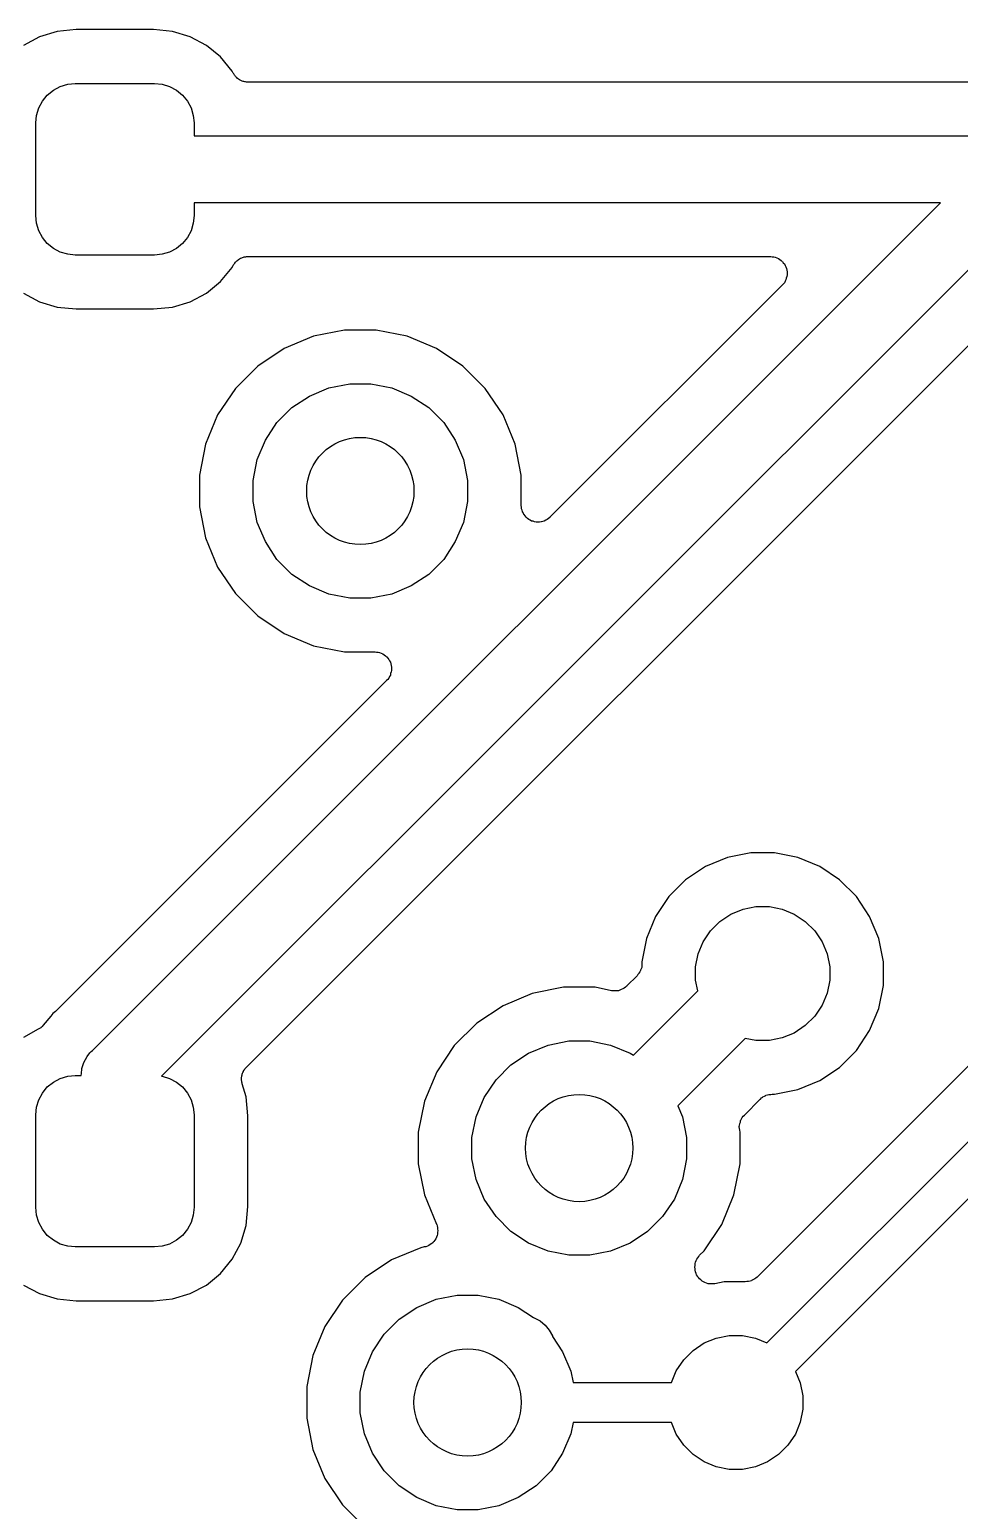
# Model space of a CAD drawing. Extents: x 113.2 to 188.8, y -123.8 to -78.2.
# Drawn here: x 171.37 to 174.83, y -106.2 to -100.68 of the extents above; entities that cross this region are included whole.
import ezdxf

# ---------------------------------------------------------------- set-up
doc = ezdxf.new("R2010")
doc.units = 0
doc.layers.add('BLACK', color=7, linetype='CONTINUOUS')

msp = doc.modelspace()

# ---------------------------------------------------------------- linework, layer by layer
at = {"layer": 'BLACK', "linetype": 'CONTINUOUS'}
for p, q in [((171.47, -100.686), (171.404, -100.706)), ((171.541, -100.679), (171.47, -100.686)), ((171.829, -100.679), (171.541, -100.679)), ((171.9, -100.686), (171.829, -100.679)), ((171.966, -100.706), (171.9, -100.686)), ((171.404, -100.706), (171.344, -100.738)), ((172.026, -100.738), (171.966, -100.706)), ((172.079, -100.781), (172.026, -100.738)), ((172.122, -100.834), (172.079, -100.781)), ((172.126, -100.842), (172.122, -100.834)), ((172.128, -100.844), (172.126, -100.842)), ((172.129, -100.847), (172.128, -100.844)), ((172.131, -100.849), (172.129, -100.847)), ((172.133, -100.852), (172.131, -100.849)), ((172.135, -100.854), (172.133, -100.852)), ((172.137, -100.856), (172.135, -100.854)), ((172.14, -100.858), (172.137, -100.856)), ((172.142, -100.861), (172.14, -100.858)), ((171.433, -100.923), (171.456, -100.905)), ((171.456, -100.905), (171.481, -100.891)), ((171.481, -100.891), (171.509, -100.883)), ((171.509, -100.883), (171.537, -100.88)), ((171.537, -100.88), (171.832, -100.88)), ((171.832, -100.88), (171.861, -100.883)), ((171.861, -100.883), (171.889, -100.891)), ((171.889, -100.891), (171.914, -100.905)), ((171.914, -100.905), (171.937, -100.923)), ((172.144, -100.862), (172.142, -100.861)), ((172.146, -100.864), (172.144, -100.862)), ((172.149, -100.866), (172.146, -100.864)), ((172.152, -100.868), (172.149, -100.866)), ((172.155, -100.869), (172.152, -100.868)), ((172.157, -100.87), (172.155, -100.869)), ((172.16, -100.871), (172.157, -100.87)), ((172.163, -100.872), (172.16, -100.871)), ((172.166, -100.873), (172.163, -100.872)), ((172.169, -100.874), (172.166, -100.873)), ((172.172, -100.874), (172.169, -100.874)), ((172.175, -100.875), (172.172, -100.874)), ((172.178, -100.875), (172.175, -100.875)), ((172.181, -100.875), (172.178, -100.875)), ((172.182, -100.875), (172.181, -100.875)), ((174.904, -100.875), (172.182, -100.875)), ((171.401, -100.971), (171.415, -100.946)), ((171.415, -100.946), (171.433, -100.923)), ((171.937, -100.923), (171.955, -100.946)), ((171.955, -100.946), (171.969, -100.971)), ((171.39, -101.027), (171.393, -100.999)), ((171.393, -100.999), (171.401, -100.971)), ((171.969, -100.971), (171.977, -100.999)), ((171.977, -100.999), (171.98, -101.027)), ((171.39, -101.373), (171.39, -101.027)), ((171.98, -101.027), (171.98, -101.075)), ((171.98, -101.075), (175.013, -101.075)), ((171.601, -104.487), (174.763, -101.325)), ((175.117, -101.325), (171.859, -104.583)), ((174.763, -101.325), (171.98, -101.325)), ((171.98, -101.325), (171.98, -101.373)), ((171.393, -101.401), (171.39, -101.373)), ((171.401, -101.429), (171.393, -101.401)), ((171.977, -101.401), (171.969, -101.429)), ((171.98, -101.373), (171.977, -101.401)), ((171.415, -101.454), (171.401, -101.429)), ((171.433, -101.477), (171.415, -101.454)), ((171.955, -101.454), (171.937, -101.477)), ((171.969, -101.429), (171.955, -101.454)), ((171.456, -101.495), (171.433, -101.477)), ((171.481, -101.509), (171.456, -101.495)), ((171.509, -101.517), (171.481, -101.509)), ((171.537, -101.52), (171.509, -101.517)), ((171.832, -101.52), (171.537, -101.52)), ((171.861, -101.517), (171.832, -101.52)), ((171.889, -101.509), (171.861, -101.517)), ((171.914, -101.495), (171.889, -101.509)), ((171.937, -101.477), (171.914, -101.495)), ((172.079, -101.619), (172.122, -101.566)), ((172.122, -101.566), (172.126, -101.558)), ((172.126, -101.558), (172.127, -101.557)), ((172.127, -101.557), (172.128, -101.555)), ((172.128, -101.555), (172.13, -101.553)), ((172.13, -101.553), (172.132, -101.55)), ((172.132, -101.55), (172.134, -101.547)), ((172.134, -101.547), (172.136, -101.545)), ((172.136, -101.545), (172.138, -101.543)), ((172.138, -101.543), (172.14, -101.541)), ((172.14, -101.541), (172.143, -101.539)), ((172.143, -101.539), (172.145, -101.537)), ((172.145, -101.537), (172.147, -101.536)), ((172.147, -101.536), (172.15, -101.534)), ((172.15, -101.534), (172.153, -101.532)), ((172.153, -101.532), (172.155, -101.531)), ((172.155, -101.531), (172.158, -101.53)), ((172.158, -101.53), (172.161, -101.529)), ((172.161, -101.529), (172.164, -101.528)), ((172.164, -101.528), (172.167, -101.527)), ((172.167, -101.527), (172.17, -101.526)), ((172.17, -101.526), (172.173, -101.526)), ((172.173, -101.526), (172.176, -101.525)), ((172.175, -104.549), (175.181, -101.543)), ((172.176, -101.525), (172.179, -101.525)), ((172.179, -101.525), (172.182, -101.525)), ((172.182, -101.525), (174.129, -101.525)), ((174.129, -101.525), (174.129, -101.525)), ((174.129, -101.525), (174.129, -101.525)), ((174.129, -101.525), (174.129, -101.525)), ((174.129, -101.525), (174.13, -101.525)), ((174.13, -101.525), (174.135, -101.526)), ((174.135, -101.526), (174.141, -101.526)), ((174.141, -101.526), (174.142, -101.526)), ((174.142, -101.526), (174.142, -101.526)), ((174.142, -101.526), (174.147, -101.528)), ((174.147, -101.528), (174.153, -101.53)), ((174.153, -101.53), (174.153, -101.53)), ((174.153, -101.53), (174.153, -101.53)), ((174.153, -101.53), (174.159, -101.533)), ((174.159, -101.533), (174.164, -101.536)), ((174.164, -101.536), (174.164, -101.536)), ((174.164, -101.536), (174.164, -101.536)), ((174.164, -101.536), (174.169, -101.54)), ((174.169, -101.54), (174.173, -101.544)), ((174.173, -101.544), (174.173, -101.544)), ((174.173, -101.544), (174.174, -101.544)), ((174.174, -101.544), (174.177, -101.549)), ((174.177, -101.549), (174.181, -101.553)), ((174.181, -101.553), (174.181, -101.553)), ((174.181, -101.553), (174.181, -101.553)), ((174.181, -101.553), (174.184, -101.559)), ((174.184, -101.559), (174.187, -101.564)), ((174.187, -101.564), (174.187, -101.564)), ((174.187, -101.564), (174.187, -101.564)), ((174.187, -101.564), (174.189, -101.57)), ((174.189, -101.57), (174.19, -101.576)), ((174.19, -101.576), (174.19, -101.576)), ((174.19, -101.576), (174.19, -101.576)), ((174.19, -101.576), (174.191, -101.582)), ((172.026, -101.662), (172.079, -101.619)), ((174.173, -101.632), (173.307, -102.498)), ((174.177, -101.628), (174.173, -101.632)), ((174.181, -101.623), (174.177, -101.628)), ((174.184, -101.617), (174.181, -101.623)), ((174.181, -101.623), (174.181, -101.623)), ((174.181, -101.623), (174.181, -101.623)), ((174.187, -101.612), (174.184, -101.617)), ((174.188, -101.606), (174.187, -101.612)), ((174.187, -101.612), (174.187, -101.612)), ((174.187, -101.612), (174.187, -101.612)), ((174.19, -101.6), (174.188, -101.606)), ((174.191, -101.594), (174.19, -101.6)), ((174.19, -101.6), (174.19, -101.6)), ((174.19, -101.6), (174.19, -101.6)), ((174.191, -101.582), (174.191, -101.588)), ((174.191, -101.588), (174.191, -101.588)), ((174.191, -101.588), (174.191, -101.588)), ((174.191, -101.588), (174.191, -101.594)), ((171.344, -101.662), (171.404, -101.694)), ((171.966, -101.694), (172.026, -101.662)), ((171.404, -101.694), (171.47, -101.714)), ((171.47, -101.714), (171.541, -101.721)), ((171.541, -101.721), (171.829, -101.721)), ((171.829, -101.721), (171.9, -101.714)), ((171.9, -101.714), (171.966, -101.694)), ((172.425, -101.823), (172.316, -101.868)), ((172.541, -101.8), (172.425, -101.823)), ((172.659, -101.8), (172.541, -101.8)), ((172.775, -101.823), (172.659, -101.8)), ((172.884, -101.868), (172.775, -101.823)), ((172.316, -101.868), (172.218, -101.934)), ((172.982, -101.934), (172.884, -101.868)), ((172.218, -101.934), (172.134, -102.018)), ((173.066, -102.018), (172.982, -101.934)), ((172.134, -102.018), (172.068, -102.116)), ((172.411, -102.046), (172.483, -102.015)), ((172.483, -102.015), (172.561, -102)), ((172.561, -102), (172.639, -102)), ((172.639, -102), (172.717, -102.015)), ((172.717, -102.015), (172.789, -102.046)), ((173.132, -102.116), (173.066, -102.018)), ((172.345, -102.089), (172.411, -102.046)), ((172.789, -102.046), (172.855, -102.089)), ((172.068, -102.116), (172.023, -102.225)), ((172.289, -102.145), (172.345, -102.089)), ((172.855, -102.089), (172.911, -102.145)), ((173.177, -102.225), (173.132, -102.116)), ((172.246, -102.211), (172.289, -102.145)), ((172.911, -102.145), (172.954, -102.211)), ((172.023, -102.225), (172, -102.341)), ((172.215, -102.283), (172.246, -102.211)), ((172.954, -102.211), (172.985, -102.283)), ((173.2, -102.341), (173.177, -102.225)), ((172.2, -102.361), (172.215, -102.283)), ((172.985, -102.283), (173, -102.361)), ((172, -102.341), (172, -102.459)), ((173.2, -102.454), (173.2, -102.341)), ((172.2, -102.439), (172.2, -102.361)), ((173, -102.361), (173, -102.439)), ((172, -102.459), (172.023, -102.575)), ((172.215, -102.517), (172.2, -102.439)), ((173, -102.439), (172.985, -102.517)), ((173.201, -102.46), (173.2, -102.454)), ((173.201, -102.466), (173.201, -102.46)), ((173.203, -102.472), (173.201, -102.466)), ((173.201, -102.466), (173.201, -102.466)), ((173.201, -102.466), (173.201, -102.466)), ((173.205, -102.477), (173.203, -102.472)), ((173.205, -102.478), (173.205, -102.477)), ((173.205, -102.477), (173.205, -102.477)), ((173.208, -102.483), (173.205, -102.478)), ((173.21, -102.488), (173.208, -102.483)), ((173.211, -102.488), (173.21, -102.488)), ((173.21, -102.488), (173.21, -102.488)), ((173.214, -102.493), (173.211, -102.488)), ((173.218, -102.498), (173.214, -102.493)), ((173.223, -102.502), (173.218, -102.498)), ((173.218, -102.498), (173.218, -102.498)), ((173.218, -102.498), (173.218, -102.498)), ((173.228, -102.506), (173.223, -102.502)), ((173.233, -102.509), (173.228, -102.506)), ((173.228, -102.506), (173.228, -102.506)), ((173.228, -102.506), (173.228, -102.506)), ((173.238, -102.512), (173.233, -102.509)), ((173.244, -102.513), (173.238, -102.512)), ((173.238, -102.512), (173.238, -102.512)), ((173.238, -102.512), (173.238, -102.512)), ((173.25, -102.515), (173.244, -102.513)), ((173.256, -102.516), (173.25, -102.515)), ((173.25, -102.515), (173.25, -102.515)), ((173.25, -102.515), (173.25, -102.515)), ((173.262, -102.516), (173.256, -102.516)), ((173.268, -102.516), (173.262, -102.516)), ((173.262, -102.516), (173.262, -102.516)), ((173.262, -102.516), (173.262, -102.516)), ((173.274, -102.515), (173.268, -102.516)), ((173.275, -102.515), (173.274, -102.515)), ((173.281, -102.514), (173.275, -102.515)), ((173.275, -102.515), (173.275, -102.515)), ((173.286, -102.512), (173.281, -102.514)), ((173.292, -102.509), (173.286, -102.512)), ((173.286, -102.512), (173.286, -102.512)), ((173.286, -102.512), (173.286, -102.512)), ((173.297, -102.506), (173.292, -102.509)), ((173.302, -102.503), (173.297, -102.506)), ((173.297, -102.506), (173.297, -102.506)), ((173.297, -102.506), (173.297, -102.506)), ((173.307, -102.499), (173.302, -102.503)), ((173.307, -102.498), (173.307, -102.499)), ((173.307, -102.499), (173.307, -102.499)), ((173.307, -102.499), (173.307, -102.499)), ((173.307, -102.499), (173.307, -102.499)), ((172.246, -102.589), (172.215, -102.517)), ((172.985, -102.517), (172.954, -102.589)), ((172.023, -102.575), (172.068, -102.684)), ((172.289, -102.655), (172.246, -102.589)), ((172.954, -102.589), (172.911, -102.655)), ((172.345, -102.711), (172.289, -102.655)), ((172.911, -102.655), (172.855, -102.711)), ((172.068, -102.684), (172.134, -102.782)), ((172.411, -102.754), (172.345, -102.711)), ((172.855, -102.711), (172.789, -102.754)), ((172.134, -102.782), (172.218, -102.866)), ((172.483, -102.785), (172.411, -102.754)), ((172.561, -102.8), (172.483, -102.785)), ((172.717, -102.785), (172.639, -102.8)), ((172.789, -102.754), (172.717, -102.785)), ((172.639, -102.8), (172.561, -102.8)), ((172.218, -102.866), (172.316, -102.932)), ((172.316, -102.932), (172.425, -102.977)), ((172.425, -102.977), (172.541, -103)), ((172.541, -103), (172.654, -103)), ((172.654, -103), (172.654, -103)), ((172.654, -103), (172.654, -103)), ((172.654, -103), (172.654, -103)), ((172.654, -103), (172.655, -103)), ((172.655, -103), (172.66, -103.001)), ((172.66, -103.001), (172.667, -103.001)), ((172.667, -103.001), (172.667, -103.001)), ((172.667, -103.001), (172.667, -103.001)), ((172.667, -103.001), (172.672, -103.003)), ((172.672, -103.003), (172.678, -103.005)), ((172.678, -103.005), (172.678, -103.005)), ((172.678, -103.005), (172.678, -103.005)), ((172.678, -103.005), (172.684, -103.008)), ((172.684, -103.008), (172.689, -103.011)), ((172.689, -103.011), (172.689, -103.011)), ((172.689, -103.011), (172.689, -103.011)), ((172.689, -103.011), (172.694, -103.015)), ((172.694, -103.015), (172.698, -103.019)), ((172.698, -103.019), (172.698, -103.019)), ((172.698, -103.019), (172.699, -103.019)), ((172.699, -103.019), (172.702, -103.024)), ((172.702, -103.024), (172.706, -103.028)), ((172.706, -103.028), (172.706, -103.028)), ((172.706, -103.028), (172.706, -103.028)), ((172.706, -103.028), (172.709, -103.034)), ((172.709, -103.034), (172.712, -103.039)), ((172.712, -103.039), (172.712, -103.039)), ((172.712, -103.039), (172.712, -103.039)), ((172.712, -103.039), (172.714, -103.045)), ((172.714, -103.045), (172.715, -103.051)), ((172.715, -103.051), (172.715, -103.051)), ((172.715, -103.051), (172.715, -103.051)), ((172.715, -103.051), (172.716, -103.057)), ((172.716, -103.057), (172.716, -103.063)), ((172.716, -103.063), (172.716, -103.063)), ((172.716, -103.063), (172.716, -103.063)), ((172.716, -103.063), (172.716, -103.069)), ((172.698, -103.107), (171.469, -104.337)), ((172.702, -103.103), (172.698, -103.107)), ((172.706, -103.098), (172.702, -103.103)), ((172.709, -103.092), (172.706, -103.098)), ((172.706, -103.098), (172.706, -103.098)), ((172.706, -103.098), (172.706, -103.098)), ((172.712, -103.087), (172.709, -103.092)), ((172.713, -103.081), (172.712, -103.087)), ((172.712, -103.087), (172.712, -103.087)), ((172.712, -103.087), (172.712, -103.087)), ((172.715, -103.075), (172.713, -103.081)), ((172.716, -103.069), (172.715, -103.075)), ((172.715, -103.075), (172.715, -103.075)), ((172.715, -103.075), (172.715, -103.075)), ((173.969, -103.767), (173.887, -103.801)), ((174.056, -103.75), (173.969, -103.767)), ((174.144, -103.75), (174.056, -103.75)), ((174.231, -103.767), (174.144, -103.75)), ((174.313, -103.801), (174.231, -103.767)), ((173.887, -103.801), (173.813, -103.85)), ((174.387, -103.85), (174.313, -103.801)), ((173.813, -103.85), (173.75, -103.913)), ((174.45, -103.913), (174.387, -103.85)), ((173.75, -103.913), (173.701, -103.987)), ((174.027, -103.96), (174.075, -103.95)), ((174.075, -103.95), (174.125, -103.95)), ((174.125, -103.95), (174.173, -103.96)), ((174.499, -103.987), (174.45, -103.913)), ((173.701, -103.987), (173.667, -104.069)), ((173.906, -104.041), (173.941, -104.006)), ((173.941, -104.006), (173.982, -103.978)), ((173.982, -103.978), (174.027, -103.96)), ((174.173, -103.96), (174.218, -103.978)), ((174.218, -103.978), (174.259, -104.006)), ((174.259, -104.006), (174.294, -104.041)), ((174.533, -104.069), (174.499, -103.987)), ((173.878, -104.082), (173.906, -104.041)), ((174.294, -104.041), (174.322, -104.082)), ((173.667, -104.069), (173.65, -104.156)), ((173.86, -104.127), (173.878, -104.082)), ((174.322, -104.082), (174.34, -104.127)), ((174.55, -104.156), (174.533, -104.069)), ((173.65, -104.165), (173.649, -104.171)), ((173.649, -104.171), (173.649, -104.177)), ((173.65, -104.156), (173.65, -104.164)), ((173.65, -104.164), (173.65, -104.165)), ((173.65, -104.165), (173.65, -104.165)), ((173.65, -104.165), (173.65, -104.165)), ((173.65, -104.165), (173.65, -104.165)), ((173.85, -104.175), (173.86, -104.127)), ((174.34, -104.127), (174.35, -104.175)), ((174.55, -104.244), (174.55, -104.156)), ((173.632, -104.209), (173.594, -104.246)), ((173.635, -104.204), (173.632, -104.209)), ((173.639, -104.2), (173.635, -104.204)), ((173.642, -104.194), (173.639, -104.199)), ((173.639, -104.199), (173.639, -104.2)), ((173.639, -104.2), (173.639, -104.2)), ((173.645, -104.189), (173.642, -104.194)), ((173.647, -104.183), (173.645, -104.188)), ((173.645, -104.188), (173.645, -104.189)), ((173.645, -104.189), (173.645, -104.189)), ((173.649, -104.177), (173.647, -104.183)), ((173.649, -104.177), (173.649, -104.177)), ((173.649, -104.177), (173.649, -104.177)), ((173.85, -104.225), (173.85, -104.175)), ((173.858, -104.265), (173.85, -104.225)), ((175.219, -104.192), (174.08, -105.332)), ((174.35, -104.225), (174.34, -104.273)), ((174.35, -104.175), (174.35, -104.225)), ((173.241, -104.274), (173.132, -104.32)), ((173.357, -104.251), (173.241, -104.274)), ((173.475, -104.251), (173.357, -104.251)), ((173.537, -104.264), (173.475, -104.251)), ((173.543, -104.264), (173.537, -104.264)), ((173.549, -104.265), (173.543, -104.264)), ((173.555, -104.264), (173.549, -104.265)), ((173.549, -104.265), (173.549, -104.265)), ((173.549, -104.265), (173.549, -104.265)), ((173.561, -104.264), (173.555, -104.264)), ((173.562, -104.264), (173.561, -104.264)), ((173.561, -104.264), (173.561, -104.264)), ((173.567, -104.262), (173.562, -104.264)), ((173.573, -104.26), (173.567, -104.262)), ((173.579, -104.257), (173.573, -104.26)), ((173.573, -104.26), (173.573, -104.26)), ((173.573, -104.26), (173.573, -104.26)), ((173.584, -104.255), (173.579, -104.257)), ((173.589, -104.251), (173.584, -104.254)), ((173.584, -104.254), (173.584, -104.255)), ((173.584, -104.255), (173.584, -104.255)), ((173.593, -104.247), (173.589, -104.251)), ((173.594, -104.247), (173.593, -104.247)), ((173.594, -104.246), (173.594, -104.247)), ((173.594, -104.247), (173.594, -104.247)), ((173.594, -104.247), (173.594, -104.247)), ((173.618, -104.505), (173.858, -104.265)), ((174.34, -104.273), (174.322, -104.318)), ((174.533, -104.331), (174.55, -104.244)), ((171.468, -104.337), (171.466, -104.339)), ((171.469, -104.337), (171.468, -104.337)), ((173.132, -104.32), (173.034, -104.385)), ((174.116, -105.578), (175.369, -104.325)), ((174.322, -104.318), (174.294, -104.359)), ((174.499, -104.413), (174.533, -104.331)), ((171.418, -104.393), (171.414, -104.397)), ((171.446, -104.359), (171.418, -104.392)), ((171.418, -104.392), (171.418, -104.393)), ((171.418, -104.393), (171.418, -104.393)), ((171.418, -104.393), (171.418, -104.393)), ((171.418, -104.393), (171.418, -104.393)), ((171.454, -104.349), (171.446, -104.359)), ((171.446, -104.359), (171.446, -104.359)), ((171.464, -104.341), (171.454, -104.349)), ((171.466, -104.339), (171.464, -104.341)), ((173.034, -104.385), (172.95, -104.469)), ((174.259, -104.394), (174.218, -104.422)), ((174.294, -104.359), (174.259, -104.394)), ((171.399, -104.408), (171.344, -104.438)), ((171.404, -104.405), (171.399, -104.408)), ((171.409, -104.402), (171.404, -104.405)), ((171.41, -104.401), (171.409, -104.401)), ((171.409, -104.401), (171.409, -104.402)), ((171.414, -104.397), (171.41, -104.401)), ((174.035, -104.442), (173.784, -104.693)), ((174.075, -104.45), (174.035, -104.442)), ((174.173, -104.44), (174.125, -104.45)), ((174.218, -104.422), (174.173, -104.44)), ((174.45, -104.487), (174.499, -104.413)), ((171.581, -104.51), (171.592, -104.496)), ((171.592, -104.496), (171.596, -104.491)), ((171.592, -104.496), (171.592, -104.496)), ((171.596, -104.491), (171.601, -104.487)), ((172.95, -104.469), (172.885, -104.567)), ((173.161, -104.541), (173.227, -104.497)), ((173.227, -104.497), (173.3, -104.467)), ((173.3, -104.467), (173.377, -104.451)), ((173.377, -104.451), (173.456, -104.451)), ((173.456, -104.451), (173.533, -104.467)), ((173.533, -104.467), (173.606, -104.497)), ((173.606, -104.497), (173.618, -104.505)), ((174.125, -104.45), (174.075, -104.45)), ((175.456, -104.45), (174.222, -105.684)), ((174.387, -104.55), (174.45, -104.487)), ((171.56, -104.573), (171.562, -104.555)), ((171.562, -104.554), (171.569, -104.532)), ((171.562, -104.555), (171.562, -104.554)), ((171.569, -104.532), (171.581, -104.51)), ((172.166, -104.561), (172.168, -104.559)), ((172.168, -104.559), (172.17, -104.556)), ((172.17, -104.556), (172.172, -104.553)), ((172.172, -104.553), (172.174, -104.551)), ((172.174, -104.551), (172.175, -104.549)), ((173.106, -104.596), (173.161, -104.541)), ((174.313, -104.599), (174.387, -104.55)), ((171.433, -104.623), (171.456, -104.605)), ((171.456, -104.605), (171.481, -104.591)), ((171.481, -104.591), (171.509, -104.583)), ((171.509, -104.583), (171.537, -104.58)), ((171.537, -104.58), (171.559, -104.58)), ((171.559, -104.58), (171.56, -104.573)), ((171.859, -104.583), (171.861, -104.583)), ((171.861, -104.583), (171.889, -104.591)), ((171.889, -104.591), (171.914, -104.605)), ((171.914, -104.605), (171.937, -104.623)), ((172.157, -104.587), (172.158, -104.584)), ((172.157, -104.59), (172.157, -104.587)), ((172.157, -104.593), (172.157, -104.59)), ((172.157, -104.596), (172.157, -104.593)), ((172.157, -104.599), (172.157, -104.596)), ((172.158, -104.602), (172.157, -104.599)), ((172.158, -104.581), (172.159, -104.578)), ((172.158, -104.584), (172.158, -104.581)), ((172.158, -104.606), (172.158, -104.602)), ((172.159, -104.608), (172.158, -104.606)), ((172.159, -104.578), (172.16, -104.575)), ((172.16, -104.611), (172.159, -104.608)), ((172.16, -104.575), (172.161, -104.572)), ((172.16, -104.612), (172.16, -104.611)), ((172.174, -104.66), (172.16, -104.612)), ((172.161, -104.572), (172.162, -104.569)), ((172.162, -104.569), (172.164, -104.566)), ((172.164, -104.566), (172.165, -104.563)), ((172.165, -104.563), (172.166, -104.561)), ((172.885, -104.567), (172.839, -104.676)), ((173.062, -104.662), (173.106, -104.596)), ((174.231, -104.633), (174.313, -104.599)), ((171.401, -104.671), (171.415, -104.646)), ((171.415, -104.646), (171.433, -104.623)), ((171.937, -104.623), (171.955, -104.646)), ((171.955, -104.646), (171.969, -104.671)), ((172.181, -104.731), (172.174, -104.66)), ((173.032, -104.735), (173.062, -104.662)), ((174.032, -104.728), (174.091, -104.668)), ((174.091, -104.668), (174.091, -104.668)), ((174.091, -104.668), (174.091, -104.668)), ((174.091, -104.668), (174.091, -104.668)), ((174.091, -104.668), (174.092, -104.668)), ((174.092, -104.668), (174.096, -104.664)), ((174.096, -104.664), (174.101, -104.661)), ((174.101, -104.66), (174.107, -104.657)), ((174.101, -104.661), (174.101, -104.66)), ((174.101, -104.66), (174.101, -104.66)), ((174.107, -104.657), (174.112, -104.655)), ((174.112, -104.654), (174.118, -104.653)), ((174.112, -104.655), (174.112, -104.654)), ((174.112, -104.655), (174.112, -104.655)), ((174.118, -104.653), (174.123, -104.651)), ((174.123, -104.651), (174.124, -104.651)), ((174.124, -104.651), (174.124, -104.651)), ((174.124, -104.651), (174.13, -104.651)), ((174.13, -104.651), (174.136, -104.65)), ((174.136, -104.65), (174.144, -104.65)), ((174.144, -104.65), (174.231, -104.633)), ((171.39, -104.727), (171.393, -104.699)), ((171.393, -104.699), (171.401, -104.671)), ((171.969, -104.671), (171.977, -104.699)), ((171.977, -104.699), (171.98, -104.727)), ((172.839, -104.676), (172.816, -104.792)), ((173.784, -104.693), (173.801, -104.735)), ((171.39, -105.072), (171.39, -104.727)), ((171.98, -104.727), (171.98, -105.072)), ((172.181, -105.069), (172.181, -104.731)), ((173.016, -104.812), (173.032, -104.735)), ((173.801, -104.735), (173.816, -104.812)), ((174.013, -104.771), (174.014, -104.766)), ((174.014, -104.772), (174.013, -104.771)), ((174.014, -104.778), (174.013, -104.772)), ((174.013, -104.772), (174.014, -104.772)), ((174.014, -104.766), (174.015, -104.76)), ((174.015, -104.784), (174.014, -104.778)), ((174.015, -104.759), (174.017, -104.754)), ((174.015, -104.76), (174.015, -104.759)), ((174.015, -104.759), (174.015, -104.759)), ((174.017, -104.754), (174.018, -104.748)), ((174.018, -104.748), (174.019, -104.747)), ((174.018, -104.748), (174.018, -104.748)), ((174.019, -104.747), (174.021, -104.742)), ((174.021, -104.742), (174.024, -104.737)), ((174.024, -104.737), (174.028, -104.732)), ((174.024, -104.737), (174.024, -104.737)), ((174.024, -104.737), (174.024, -104.737)), ((174.028, -104.732), (174.032, -104.728)), ((172.816, -104.792), (172.816, -104.91)), ((173.016, -104.891), (173.016, -104.812)), ((173.816, -104.812), (173.816, -104.891)), ((174.016, -104.792), (174.015, -104.784)), ((174.015, -104.784), (174.015, -104.784)), ((174.015, -104.784), (174.015, -104.784)), ((174.015, -104.784), (174.015, -104.784)), ((174.015, -104.784), (174.015, -104.784)), ((174.016, -104.91), (174.016, -104.792)), ((173.032, -104.968), (173.016, -104.891)), ((173.816, -104.891), (173.801, -104.968)), ((172.816, -104.91), (172.839, -105.026)), ((173.993, -105.026), (174.016, -104.91)), ((173.062, -105.041), (173.032, -104.968)), ((173.801, -104.968), (173.771, -105.041)), ((172.839, -105.026), (172.884, -105.135)), ((173.106, -105.106), (173.062, -105.041)), ((173.771, -105.041), (173.727, -105.106)), ((173.948, -105.136), (173.993, -105.026)), ((171.393, -105.101), (171.39, -105.072)), ((171.401, -105.129), (171.393, -105.101)), ((171.977, -105.101), (171.969, -105.129)), ((171.98, -105.072), (171.977, -105.101)), ((172.174, -105.14), (172.181, -105.069)), ((173.161, -105.162), (173.106, -105.106)), ((173.727, -105.106), (173.671, -105.162)), ((171.415, -105.154), (171.401, -105.129)), ((171.433, -105.177), (171.415, -105.154)), ((171.955, -105.154), (171.937, -105.177)), ((171.969, -105.129), (171.955, -105.154)), ((172.154, -105.206), (172.174, -105.14)), ((172.884, -105.135), (172.884, -105.135)), ((172.884, -105.135), (172.884, -105.135)), ((172.884, -105.135), (172.884, -105.135)), ((172.884, -105.135), (172.885, -105.136)), ((172.885, -105.136), (172.886, -105.141)), ((172.886, -105.141), (172.888, -105.147)), ((172.888, -105.147), (172.888, -105.147)), ((172.888, -105.147), (172.888, -105.147)), ((172.888, -105.147), (172.888, -105.153)), ((172.888, -105.153), (172.889, -105.159)), ((172.889, -105.16), (172.888, -105.165)), ((172.888, -105.165), (172.888, -105.171)), ((172.889, -105.159), (172.889, -105.159)), ((172.889, -105.159), (172.889, -105.16)), ((173.227, -105.206), (173.161, -105.162)), ((173.671, -105.162), (173.606, -105.206)), ((173.882, -105.234), (173.948, -105.136)), ((171.456, -105.195), (171.433, -105.177)), ((171.481, -105.209), (171.456, -105.195)), ((171.509, -105.217), (171.481, -105.209)), ((171.537, -105.22), (171.509, -105.217)), ((171.832, -105.22), (171.537, -105.22)), ((171.861, -105.217), (171.832, -105.22)), ((171.889, -105.209), (171.861, -105.217)), ((171.914, -105.195), (171.889, -105.209)), ((171.937, -105.177), (171.914, -105.195)), ((172.122, -105.266), (172.154, -105.206)), ((172.838, -105.22), (172.825, -105.223)), ((172.844, -105.219), (172.838, -105.22)), ((172.85, -105.217), (172.844, -105.219)), ((172.855, -105.214), (172.85, -105.217)), ((172.85, -105.217), (172.85, -105.217)), ((172.85, -105.217), (172.85, -105.217)), ((172.861, -105.211), (172.855, -105.214)), ((172.866, -105.207), (172.861, -105.211)), ((172.861, -105.211), (172.861, -105.211)), ((172.861, -105.211), (172.861, -105.211)), ((172.87, -105.204), (172.866, -105.207)), ((172.874, -105.199), (172.87, -105.203)), ((172.87, -105.203), (172.87, -105.203)), ((172.87, -105.203), (172.87, -105.204)), ((172.878, -105.194), (172.874, -105.199)), ((172.881, -105.189), (172.878, -105.194)), ((172.878, -105.194), (172.878, -105.194)), ((172.878, -105.194), (172.878, -105.194)), ((172.884, -105.183), (172.881, -105.189)), ((172.886, -105.177), (172.884, -105.183)), ((172.884, -105.183), (172.884, -105.183)), ((172.884, -105.183), (172.884, -105.183)), ((172.888, -105.172), (172.886, -105.177)), ((172.888, -105.171), (172.888, -105.172)), ((172.888, -105.172), (172.888, -105.172)), ((173.3, -105.236), (173.227, -105.206)), ((173.606, -105.206), (173.533, -105.236)), ((172.079, -105.319), (172.122, -105.266)), ((172.716, -105.268), (172.618, -105.334)), ((172.825, -105.223), (172.716, -105.268)), ((173.377, -105.251), (173.3, -105.236)), ((173.456, -105.251), (173.377, -105.251)), ((173.533, -105.236), (173.456, -105.251)), ((173.848, -105.282), (173.85, -105.277)), ((173.85, -105.277), (173.852, -105.271)), ((173.852, -105.271), (173.855, -105.266)), ((173.852, -105.271), (173.852, -105.271)), ((173.852, -105.271), (173.852, -105.271)), ((173.855, -105.266), (173.858, -105.26)), ((173.858, -105.26), (173.862, -105.255)), ((173.858, -105.26), (173.858, -105.26)), ((173.858, -105.26), (173.858, -105.26)), ((173.862, -105.255), (173.865, -105.251)), ((173.865, -105.251), (173.882, -105.234)), ((172.026, -105.362), (172.079, -105.319)), ((173.847, -105.295), (173.848, -105.289)), ((173.848, -105.301), (173.847, -105.295)), ((173.847, -105.295), (173.847, -105.295)), ((173.847, -105.295), (173.847, -105.295)), ((173.848, -105.283), (173.848, -105.282)), ((173.848, -105.289), (173.848, -105.283)), ((173.848, -105.283), (173.848, -105.283)), ((173.848, -105.307), (173.848, -105.301)), ((173.85, -105.313), (173.848, -105.307)), ((173.848, -105.307), (173.848, -105.307)), ((173.848, -105.307), (173.848, -105.307)), ((173.852, -105.319), (173.85, -105.313)), ((173.854, -105.324), (173.852, -105.319)), ((173.852, -105.319), (173.852, -105.319)), ((173.852, -105.319), (173.852, -105.319)), ((173.857, -105.329), (173.854, -105.324)), ((173.857, -105.33), (173.857, -105.329)), ((173.861, -105.334), (173.857, -105.33)), ((173.857, -105.33), (173.857, -105.33)), ((174.079, -105.332), (174.074, -105.336)), ((174.08, -105.332), (174.079, -105.332)), ((174.079, -105.332), (174.079, -105.332)), ((174.079, -105.332), (174.079, -105.332)), ((174.079, -105.332), (174.079, -105.332)), ((171.344, -105.362), (171.404, -105.394)), ((171.966, -105.394), (172.026, -105.362)), ((172.618, -105.334), (172.534, -105.418)), ((173.865, -105.339), (173.861, -105.334)), ((173.87, -105.343), (173.865, -105.339)), ((173.865, -105.339), (173.865, -105.339)), ((173.865, -105.339), (173.865, -105.339)), ((173.874, -105.347), (173.87, -105.343)), ((173.875, -105.347), (173.874, -105.347)), ((173.88, -105.35), (173.875, -105.347)), ((173.875, -105.347), (173.875, -105.347)), ((173.885, -105.353), (173.88, -105.35)), ((173.891, -105.355), (173.885, -105.353)), ((173.885, -105.353), (173.885, -105.353)), ((173.885, -105.353), (173.885, -105.353)), ((173.897, -105.357), (173.891, -105.355)), ((173.903, -105.357), (173.897, -105.357)), ((173.897, -105.357), (173.897, -105.357)), ((173.897, -105.357), (173.897, -105.357)), ((173.909, -105.358), (173.903, -105.357)), ((173.915, -105.357), (173.909, -105.358)), ((173.909, -105.358), (173.909, -105.358)), ((173.909, -105.358), (173.909, -105.358)), ((173.921, -105.357), (173.915, -105.357)), ((173.922, -105.357), (173.921, -105.357)), ((173.921, -105.357), (173.921, -105.357)), ((173.921, -105.357), (173.921, -105.357)), ((173.921, -105.357), (173.921, -105.357)), ((173.956, -105.35), (173.922, -105.357)), ((174.035, -105.35), (173.956, -105.35)), ((174.041, -105.349), (174.035, -105.35)), ((174.047, -105.349), (174.041, -105.349)), ((174.053, -105.347), (174.047, -105.349)), ((174.047, -105.349), (174.047, -105.349)), ((174.047, -105.349), (174.047, -105.349)), ((174.058, -105.346), (174.053, -105.347)), ((174.059, -105.345), (174.058, -105.346)), ((174.064, -105.343), (174.059, -105.345)), ((174.059, -105.345), (174.059, -105.345)), ((174.069, -105.34), (174.064, -105.343)), ((174.07, -105.34), (174.069, -105.34)), ((174.074, -105.336), (174.07, -105.339)), ((174.07, -105.339), (174.07, -105.34)), ((171.404, -105.394), (171.47, -105.414)), ((171.47, -105.414), (171.541, -105.421)), ((171.541, -105.421), (171.829, -105.421)), ((171.829, -105.421), (171.9, -105.414)), ((171.9, -105.414), (171.966, -105.394)), ((172.534, -105.418), (172.468, -105.516)), ((172.811, -105.446), (172.883, -105.415)), ((172.883, -105.415), (172.961, -105.4)), ((172.961, -105.4), (173.039, -105.4)), ((173.039, -105.4), (173.117, -105.415)), ((173.117, -105.415), (173.189, -105.446)), ((172.689, -105.545), (172.745, -105.489)), ((172.745, -105.489), (172.811, -105.446)), ((173.189, -105.446), (173.246, -105.483)), ((173.246, -105.483), (173.248, -105.484)), ((173.248, -105.484), (173.27, -105.496)), ((173.27, -105.496), (173.289, -105.511)), ((172.468, -105.516), (172.423, -105.625)), ((172.646, -105.611), (172.689, -105.545)), ((173.289, -105.511), (173.304, -105.53)), ((173.304, -105.53), (173.316, -105.552)), ((173.316, -105.552), (173.317, -105.554)), ((173.317, -105.554), (173.354, -105.611)), ((173.927, -105.56), (173.975, -105.55)), ((173.975, -105.55), (174.025, -105.55)), ((174.025, -105.55), (174.073, -105.56)), ((173.806, -105.641), (173.841, -105.606)), ((173.841, -105.606), (173.882, -105.578)), ((173.882, -105.578), (173.927, -105.56)), ((174.073, -105.56), (174.116, -105.578)), ((172.423, -105.625), (172.4, -105.741)), ((172.615, -105.683), (172.646, -105.611)), ((173.354, -105.611), (173.385, -105.683)), ((173.778, -105.682), (173.806, -105.641)), ((172.6, -105.761), (172.615, -105.683)), ((173.385, -105.683), (173.393, -105.725)), ((173.76, -105.725), (173.778, -105.682)), ((174.222, -105.684), (174.24, -105.727)), ((172.4, -105.741), (172.4, -105.859)), ((172.6, -105.839), (172.6, -105.761)), ((173.393, -105.725), (173.76, -105.725)), ((174.24, -105.727), (174.25, -105.775)), ((174.25, -105.775), (174.25, -105.825)), ((174.25, -105.825), (174.24, -105.873)), ((172.4, -105.859), (172.423, -105.975)), ((172.615, -105.917), (172.6, -105.839)), ((173.393, -105.875), (173.385, -105.917)), ((173.76, -105.875), (173.393, -105.875)), ((173.778, -105.918), (173.76, -105.875)), ((174.24, -105.873), (174.222, -105.918)), ((172.646, -105.989), (172.615, -105.917)), ((173.385, -105.917), (173.354, -105.989)), ((173.806, -105.959), (173.778, -105.918)), ((174.222, -105.918), (174.194, -105.959)), ((172.423, -105.975), (172.468, -106.084)), ((172.689, -106.055), (172.646, -105.989)), ((173.354, -105.989), (173.311, -106.055)), ((173.841, -105.994), (173.806, -105.959)), ((173.882, -106.022), (173.841, -105.994)), ((174.159, -105.994), (174.118, -106.022)), ((174.194, -105.959), (174.159, -105.994)), ((173.927, -106.04), (173.882, -106.022)), ((173.975, -106.05), (173.927, -106.04)), ((174.025, -106.05), (173.975, -106.05)), ((174.073, -106.04), (174.025, -106.05)), ((174.118, -106.022), (174.073, -106.04)), ((172.468, -106.084), (172.534, -106.182)), ((172.745, -106.111), (172.689, -106.055)), ((173.311, -106.055), (173.255, -106.111)), ((172.811, -106.154), (172.745, -106.111)), ((172.883, -106.185), (172.811, -106.154)), ((173.189, -106.154), (173.117, -106.185)), ((173.255, -106.111), (173.189, -106.154)), ((172.534, -106.182), (172.618, -106.266)), ((172.961, -106.2), (172.883, -106.185)), ((173.039, -106.2), (172.961, -106.2)), ((173.117, -106.185), (173.039, -106.2))]:
    msp.add_line(p, q, dxfattribs=at)
at = {"layer": 'BLACK'}
for centre in [(172.6, -102.4), (173.416, -104.851), (173, -105.8)]:
    msp.add_circle(centre, 0.2, dxfattribs=at)

doc.saveas('drawing.dxf')
